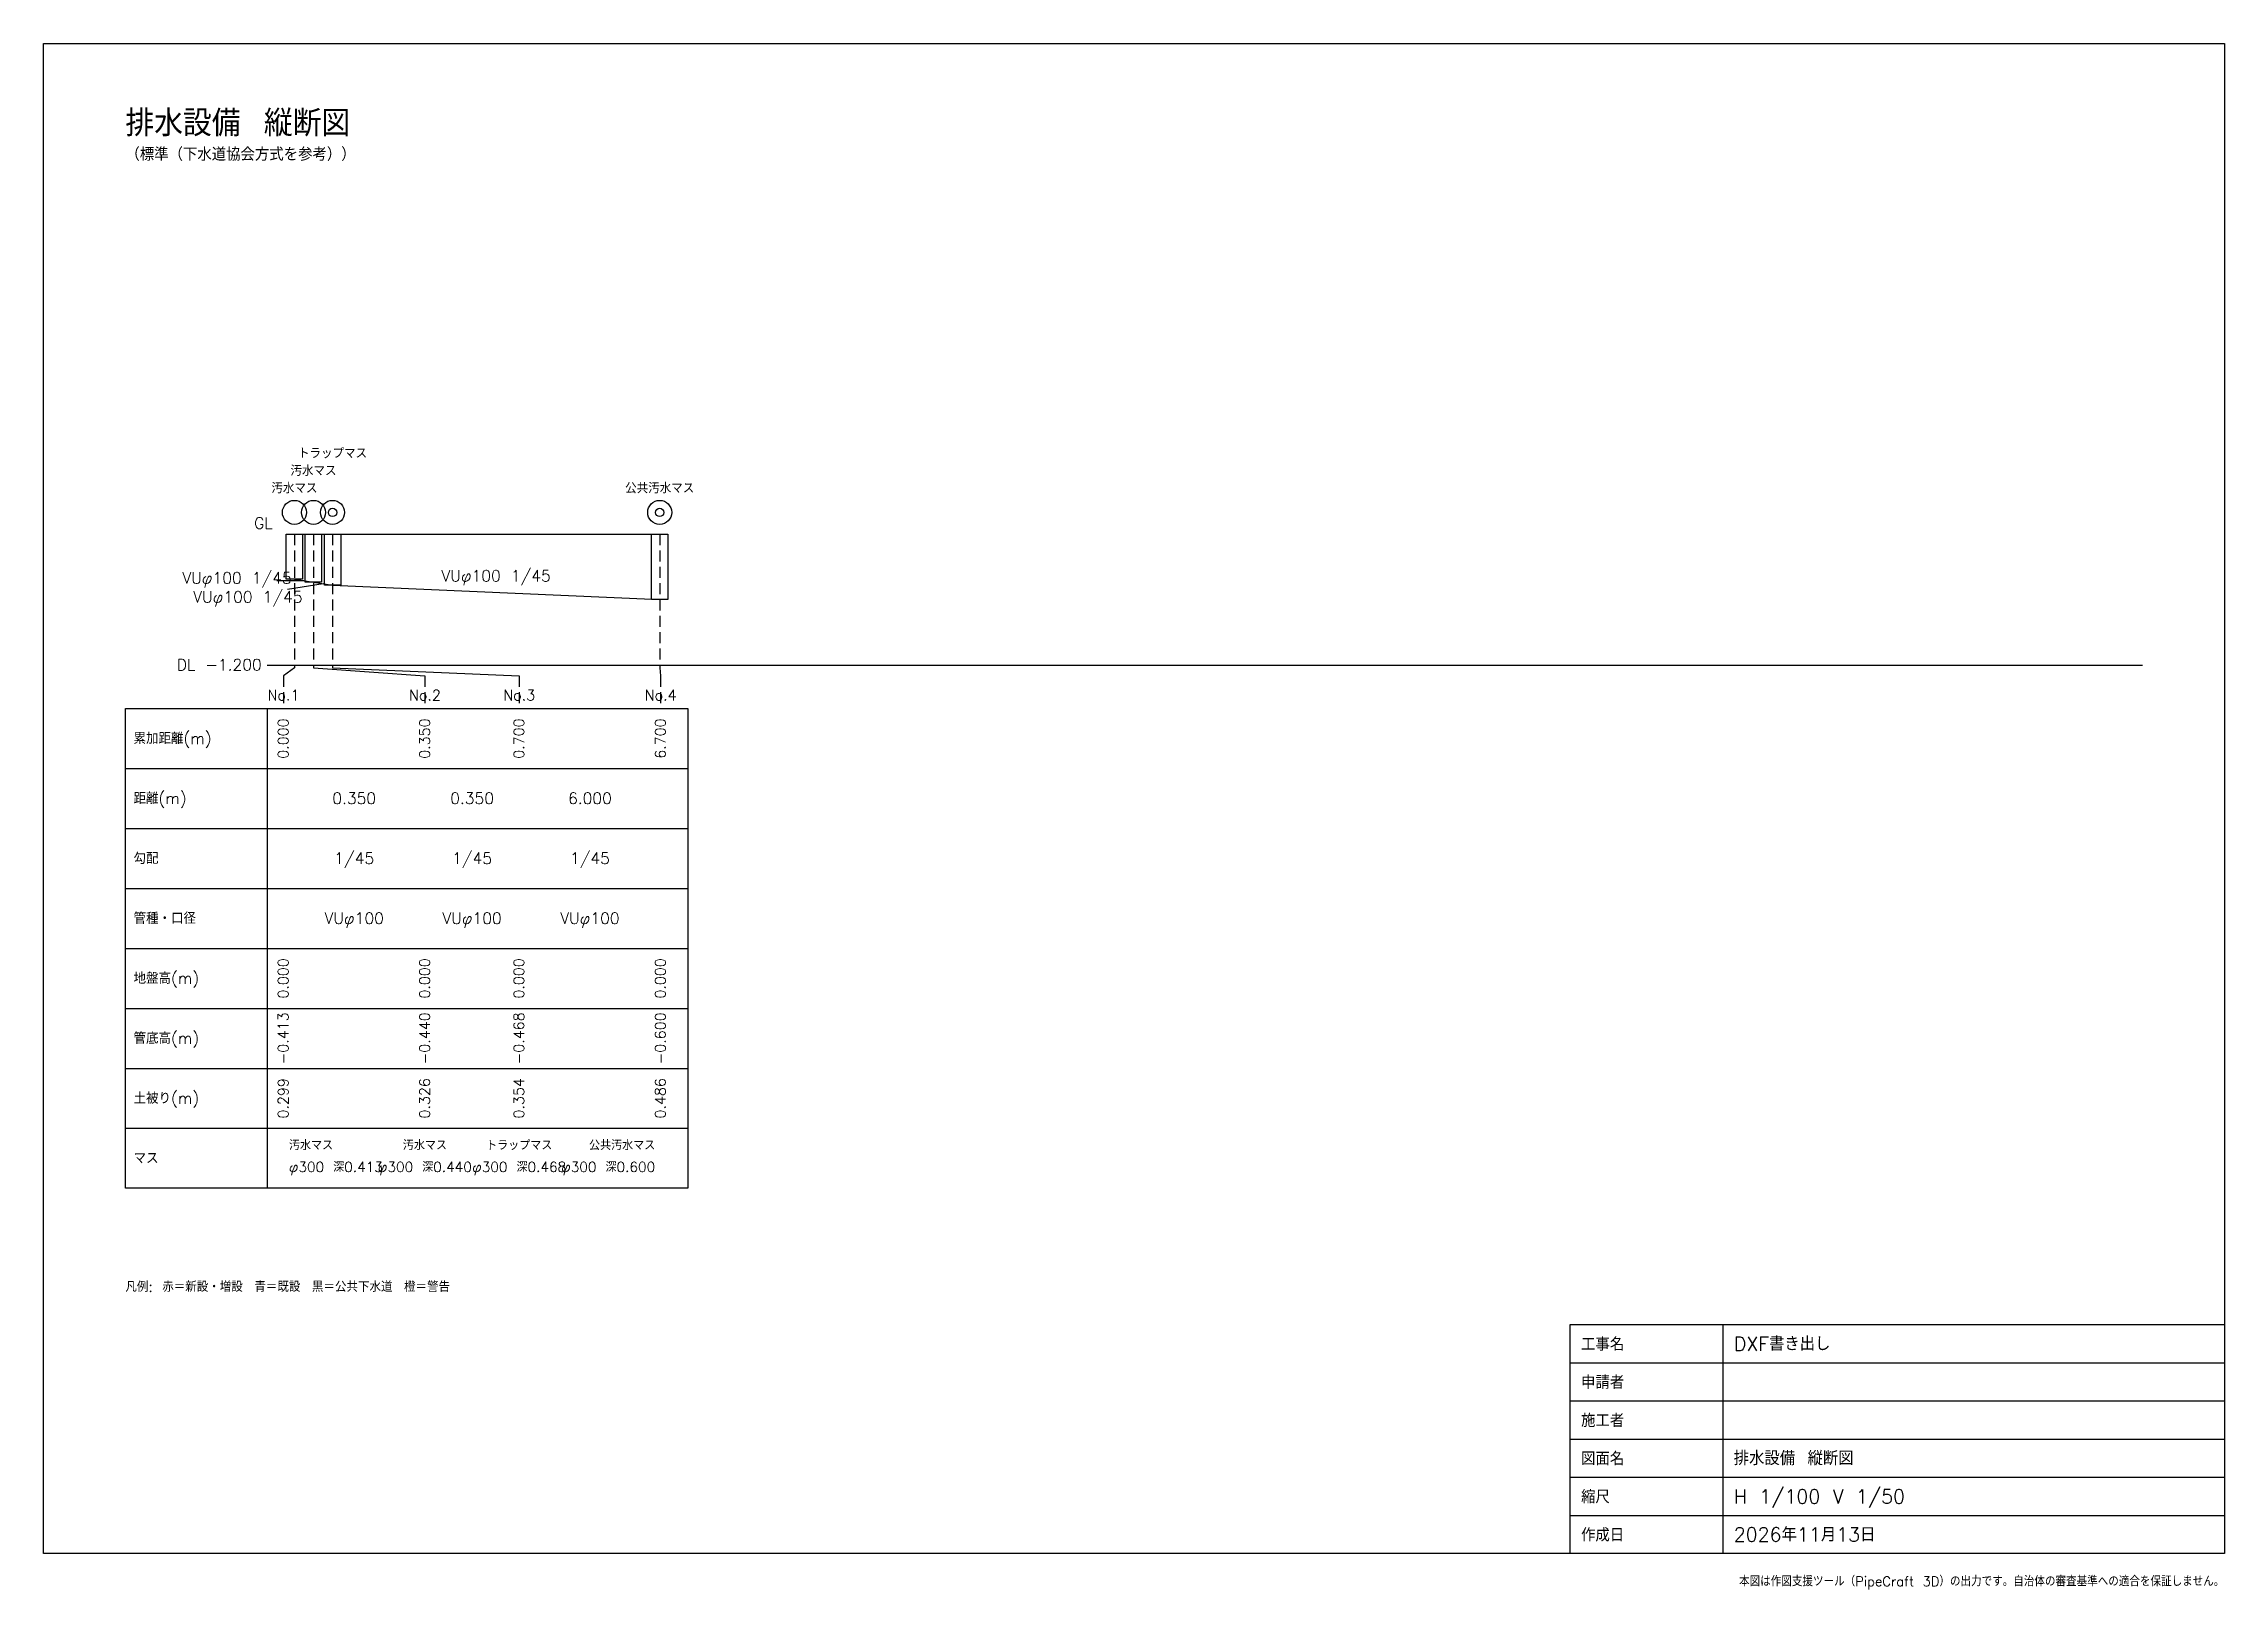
# Model space of a CAD drawing. Extents: x 10 to 410, y 3 to 287.
import ezdxf
from ezdxf.enums import TextEntityAlignment as Align

# ---------------------------------------------------------------- set-up
doc = ezdxf.new("R2010")
doc.units = 0
doc.linetypes.add('DASHED', pattern=[3, 2, -1])
doc.layers.get('0').update_dxf_attribs({"linetype": 'CONTINUOUS'})
doc.styles.get("Standard").update_dxf_attribs({"font": 'txt', "bigfont": 'extfont2.shx'})

msp = doc.modelspace()

# ---------------------------------------------------------------- linework, layer by layer
at = {"color": 8, "linetype": 'DASHED'}
for p, q in [((56, 197), (56, 172.5)), ((59.5, 197), (59.5, 172.5)), ((63, 197), (63, 172.5)), ((123, 197), (123, 172.5)), ((54, 171), (54, 165)), ((79.943, 171), (79.943, 165)), ((97.238, 171), (97.238, 165)), ((123.18, 171), (123.18, 165))]:
    msp.add_line(p, q, dxfattribs=at)
at = {"color": 1}
for p, q in [((57.75, 188.471), (52.75, 188.471)), ((56, 188.748), (59.5, 188.194)), ((59.5, 188.194), (63, 187.64)), ((61.25, 187.917), (54.744, 186.873)), ((63, 187.64), (123, 185))]:
    msp.add_line(p, q, dxfattribs=at)
at = {"color": 8}
for p, q in [((51, 173), (395, 173)), ((56, 172.5), (54, 171)), ((59.5, 172.5), (79.943, 171)), ((63, 172.5), (97.238, 171)), ((123, 172.5), (123.18, 171))]:
    msp.add_line(p, q, dxfattribs=at)
at = {"color": 7}
for p, q in [((51, 165), (51, 77)), ((25, 154), (128.18, 154)), ((25, 143), (128.18, 143)), ((25, 132), (128.18, 132)), ((25, 121), (128.18, 121)), ((25, 110), (128.18, 110)), ((25, 99), (128.18, 99)), ((25, 88), (128.18, 88)), ((318, 52), (318, 45)), ((290, 45), (410, 45)), ((318, 45), (318, 38)), ((290, 38), (410, 38)), ((318, 38), (318, 31)), ((290, 31), (410, 31)), ((318, 31), (318, 24)), ((290, 24), (410, 24)), ((318, 24), (318, 17)), ((290, 17), (410, 17)), ((318, 17), (318, 10))]:
    msp.add_line(p, q, dxfattribs=at)
for points in [[(10, 287), (410, 287), (410, 10), (10, 10)], [(25, 165), (128.18, 165), (128.18, 77), (25, 77)], [(290, 52), (410, 52), (410, 10), (290, 10)]]:
    msp.add_lwpolyline(points, close=True, dxfattribs=at)
at = {"color": 1}
for points in [[(54.5, 197), (57.5, 197), (57.5, 188.748), (54.5, 188.748)], [(58, 197), (61, 197), (61, 188.194), (58, 188.194)], [(61.5, 197), (64.5, 197), (64.5, 187.64), (61.5, 187.64)], [(121.5, 197), (124.5, 197), (124.5, 185), (121.5, 185)]]:
    msp.add_lwpolyline(points, close=True, dxfattribs=at)
at = {"color": 7}
msp.add_lwpolyline([(56, 197), (59.5, 197), (63, 197), (123, 197)], dxfattribs=at)
at = {"color": 1}
for centre, radius in [((56, 201), 2.2), ((59.5, 201), 2.2), ((63, 201), 2.2), ((63, 201), 0.77), ((123, 201), 2.2), ((123, 201), 0.77)]:
    msp.add_circle(centre, radius, dxfattribs=at)

# ---------------------------------------------------------------- texts
at = {"color": 7}
for s, height, p in [('排水設備 縦断図', 4.8, (25, 270)), ('累加距離(m)', 2.08, (26.5, 158.5)), ('距離(m)', 2.08, (26.5, 147.5)), ('勾配', 2.08, (26.5, 136.5)), ('管種・口径', 2.08, (26.5, 125.5)), ('地盤高(m)', 2.08, (26.5, 114.5)), ('管底高(m)', 2.08, (26.5, 103.5)), ('土被り(m)', 2.08, (26.5, 92.5)), ('汚水マス', 1.84, (55, 84)), ('マス', 2.08, (26.5, 81.5)), ('φ300 深0.413', 1.84, (55, 80)), ('DXF書き出し', 2.56, (320, 47.2)), ('排水設備 縦断図', 2.56, (320, 26.2)), ('H 1/100 V 1/50', 2.56, (320, 19.2)), ('2026年11月13日', 2.56, (320, 12.2))]:
    msp.add_text(s, height=height, dxfattribs=at).set_placement(p)
at = {"color": 8}
for s, height, p in [('（標準（下水道協会方式を参考））', 2.4, (25, 265.5)), ('凡例: 赤＝新設・増設\u3000青＝既設\u3000黒＝公共下水道\u3000橙＝警告', 1.92, (25, 58)), ('工事名', 2.4, (292, 47.2)), ('申請者', 2.4, (292, 40.2)), ('施工者', 2.4, (292, 33.2)), ('図面名', 2.4, (292, 26.2)), ('縮尺', 2.4, (292, 19.2)), ('作成日', 2.4, (292, 12.2))]:
    msp.add_text(s, height=height, dxfattribs=at).set_placement(p)
at = {"color": 7}
for s, height, p in [('トラップマス', 1.92, (63, 210.9)), ('汚水マス', 1.92, (59.5, 207.7)), ('汚水マス', 1.92, (56, 204.5)), ('公共汚水マス', 1.92, (123, 204.5)), ('0.350', 2.08, (66.971, 147.5)), ('0.350', 2.08, (88.59, 147.5)), ('6.000', 2.08, (110.209, 147.5)), ('1/45', 2.08, (66.971, 136.5)), ('1/45', 2.08, (88.59, 136.5)), ('1/45', 2.08, (110.209, 136.5)), ('VUφ100', 2.08, (66.971, 125.5)), ('VUφ100', 2.08, (88.59, 125.5)), ('VUφ100', 2.08, (110.209, 125.5)), ('汚水マス', 1.84, (79.943, 84)), ('トラップマス', 1.84, (97.238, 84)), ('φ300 深0.440', 1.84, (79.943, 80)), ('φ300 深0.468', 1.84, (97.238, 80))]:
    msp.add_text(s, height=height, dxfattribs=at).set_placement(p, align=Align.CENTER)
for s, height, p in [('GL', 2.08, (52, 198)), ('公共汚水マス', 1.84, (122.18, 84)), ('φ300 深0.600', 1.84, (122.18, 80))]:
    msp.add_text(s, height=height, dxfattribs=at).set_placement(p, align=Align.RIGHT)
at = {"color": 1}
for p in [(35.46, 187.925), (37.454, 184.437)]:
    msp.add_text('VUφ100 1/45', height=2.08, dxfattribs=at).set_placement(p)
msp.add_text('VUφ100 1/45', height=2.08, dxfattribs=at).set_placement((93, 188.32), align=Align.CENTER)
at = {"color": 8}
for s, height, p in [('DL -1.200', 2.08, (50, 172)), ('本図は作図支援ツール（PipeCraft 3D）の出力です。自治体の審査基準への適合を保証しません。', 1.76, (410, 4))]:
    msp.add_text(s, height=height, dxfattribs=at).set_placement(p, align=Align.RIGHT)
for s, p in [('No.1', (54, 166.5)), ('No.2', (79.943, 166.5)), ('No.3', (97.238, 166.5)), ('No.4', (123.18, 166.5))]:
    msp.add_text(s, height=1.92, dxfattribs=at).set_placement(p, align=Align.CENTER)
at = {"color": 7}
for s, p in [('0.000', (54.9, 159.5)), ('0.350', (80.843, 159.5)), ('0.700', (98.138, 159.5)), ('6.700', (124.08, 159.5)), ('0.000', (54.9, 115.5)), ('0.000', (80.843, 115.5)), ('0.000', (98.138, 115.5)), ('0.000', (124.08, 115.5)), ('-0.413', (54.9, 104.5)), ('-0.440', (80.843, 104.5)), ('-0.468', (98.138, 104.5)), ('-0.600', (124.08, 104.5)), ('0.299', (54.9, 93.5)), ('0.326', (80.843, 93.5)), ('0.354', (98.138, 93.5)), ('0.486', (124.08, 93.5))]:
    msp.add_text(s, height=1.92, rotation=90, dxfattribs=at).set_placement(p, align=Align.CENTER)

doc.saveas('drawing.dxf')
